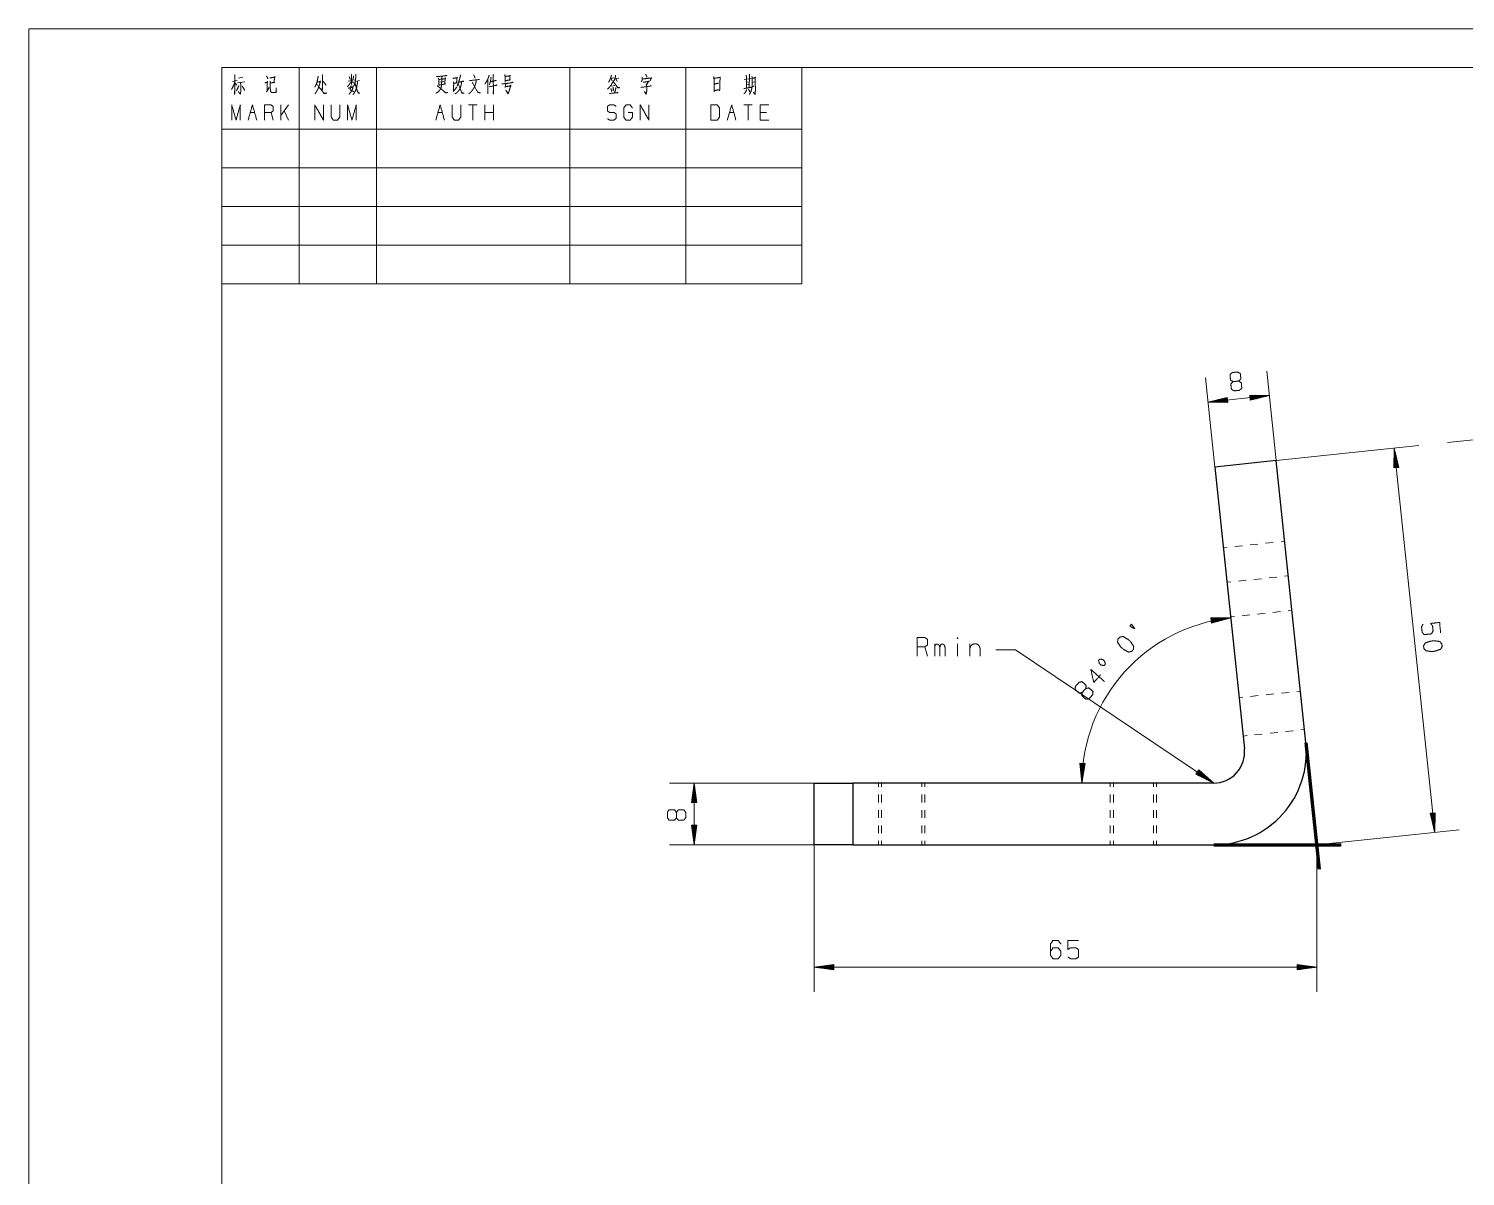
# Model space of a CAD drawing. Header units: millimetres. Extents: x 0 to 420, y 0 to 297.
# Drawn here: x 0 to 185.8, y 148.5 to 297 of the extents above; entities that cross this region are included whole.
import ezdxf

# ---------------------------------------------------------------- set-up
doc = ezdxf.new("R2010")
doc.units = ezdxf.units.MM
doc.layers.add('1', color=7, linetype='Continuous', true_color=0xffffff)

msp = doc.modelspace()

# ---------------------------------------------------------------- linework, layer by layer
at = {"layer": '1', "color": 132, "linetype": 'Continuous', "lineweight": 18}
for p, q in [((0, 297), (0, 0)), ((420, 297), (0, 297)), ((25, 292), (25, 264)), ((25, 292), (100, 292)), ((25, 292), (100, 292)), ((25, 292), (100, 292)), ((25, 292), (25, 5)), ((415, 292), (25, 292)), ((35, 292), (35, 264)), ((45, 292), (45, 264)), ((70, 292), (70, 264)), ((85, 292), (85, 264)), ((100, 292), (100, 264)), ((25, 284), (100, 284)), ((25, 279), (100, 279)), ((25, 274), (100, 274)), ((25, 269), (100, 269)), ((25, 264), (100, 264))]:
    msp.add_line(p, q, dxfattribs=at)
at = {"layer": '1', "color": 95, "linetype": 'Continuous', "lineweight": 18}
for p, q in [((26.34, 290.18), (26.96, 290.3)), ((26.7, 289.95), (26.92, 289.68)), ((26.99, 289.99), (27.95, 290.14)), ((27.13, 290.61), (27.71, 290.74)), ((41.34, 290.22), (42.13, 290.38)), ((42.25, 290.16), (42.79, 290.28)), ((53.17, 290.09), (53.7, 290.18)), ((75.25, 290.57), (75.67, 290.63)), ((75.35, 290.55), (75.45, 290.24)), ((75.82, 290.51), (76.35, 290.61)), ((75.98, 290.49), (76.11, 290.16)), ((92.56, 290.43), (93.43, 290.55)), ((92.84, 290.07), (93.11, 290.14)), ((93.6, 290.05), (93.85, 290.12)), ((54.91, 288.87), (55.37, 289.43)), ((75.83, 289.64), (75.37, 289.56)), ((92.86, 289.72), (93.09, 289.78)), ((28.66, 286.17), (29.22, 286.17)), ((31.62, 285.18), (31.34, 286.17)), ((33.59, 287.14), (32.63, 285.78)), ((32.63, 285.18), (32.63, 287.14)), ((33.59, 285.18), (33.04, 286.36)), ((52.94, 286.17), (53.49, 286.17)), ((58.02, 287.14), (56.9, 287.14)), ((57.46, 287.14), (57.46, 285.18)), ((59.02, 285.18), (59.02, 287.14)), ((60.14, 286.17), (59.02, 286.17)), ((60.14, 285.18), (60.14, 287.14)), ((90.65, 286.17), (91.2, 286.17)), ((93.6, 287.14), (92.49, 287.14)), ((93.05, 287.14), (93.05, 285.18)), ((95.45, 286.17), (94.61, 286.17)), ((116.26, 215.82), (115.92, 217.02)), ((117.19, 215.82), (117.19, 217.4)), ((120.14, 217.4), (120.14, 215.82)), ((121.74, 217.4), (121.74, 215.82))]:
    msp.add_line(p, q, dxfattribs=at)
at = {"layer": '1', "color": 13, "linetype": 'Continuous', "lineweight": 18}
for p, q in [((153.43, 240.28), (152.21, 251.84)), ((161.38, 241.12), (160.17, 252.68)), ((160.5, 249.52), (152.54, 248.69)), ((155.04, 249.29), (152.54, 248.69)), ((155.06, 249.03), (153.11, 248.82)), ((155.06, 249.08), (153.49, 248.91)), ((155.05, 249.13), (153.87, 249)), ((155.05, 249.18), (154.25, 249.1)), ((155.04, 249.23), (154.63, 249.19)), ((155.04, 249.28), (155, 249.28)), ((155.04, 249.28), (155, 249.28)), ((155.11, 248.62), (155.04, 249.29)), ((157.94, 249.59), (157.97, 249.59)), ((157.94, 249.59), (157.97, 249.59)), ((157.94, 249.59), (158.01, 248.93)), ((160.5, 249.52), (157.94, 249.59)), ((157.95, 249.54), (158.36, 249.58)), ((157.95, 249.49), (158.75, 249.57)), ((157.96, 249.43), (159.14, 249.56)), ((157.96, 249.38), (159.53, 249.55)), ((157.97, 249.33), (159.92, 249.54)), ((157.97, 249.28), (160.31, 249.53)), ((157.98, 249.23), (160.31, 249.48)), ((157.98, 249.18), (159.93, 249.39)), ((157.99, 249.13), (159.55, 249.3)), ((157.99, 249.08), (159.18, 249.21)), ((158, 249.03), (158.8, 249.11)), ((158, 248.98), (158.42, 249.02)), ((158.01, 248.93), (160.5, 249.52)), ((152.54, 248.69), (155.11, 248.62)), ((155.07, 248.98), (152.73, 248.73)), ((155.07, 248.93), (152.74, 248.68)), ((155.08, 248.88), (153.13, 248.67)), ((155.08, 248.83), (153.52, 248.66)), ((155.09, 248.78), (153.91, 248.65)), ((155.09, 248.73), (154.3, 248.64)), ((155.1, 248.67), (154.68, 248.63)), ((155.1, 248.62), (155.07, 248.62)), ((155.1, 248.62), (155.07, 248.62)), ((158.01, 248.93), (158.04, 248.93)), ((158.01, 248.93), (158.04, 248.93)), ((211.11, 246.34), (183.53, 243.44)), ((161.38, 241.12), (179.8, 243.05)), ((176.64, 242.72), (176.58, 240.16)), ((176.78, 240.18), (176.62, 241.75)), ((176.83, 240.19), (176.63, 242.14)), ((177.24, 240.23), (176.64, 242.72)), ((181.87, 192.99), (176.64, 242.72)), ((176.88, 240.19), (176.64, 242.53)), ((176.93, 240.2), (176.69, 242.53)), ((176.98, 240.2), (176.78, 242.15)), ((177.03, 240.21), (176.87, 241.77)), ((176.58, 240.16), (177.24, 240.23)), ((176.58, 240.16), (176.58, 240.19)), ((176.58, 240.16), (176.58, 240.19)), ((176.63, 240.16), (176.59, 240.58)), ((176.68, 240.17), (176.6, 240.97)), ((176.73, 240.17), (176.61, 241.36)), ((177.08, 240.21), (176.96, 241.4)), ((177.14, 240.22), (177.05, 241.02)), ((177.19, 240.22), (177.14, 240.64)), ((177.24, 240.23), (177.23, 240.26)), ((177.24, 240.23), (177.23, 240.26)), ((155.48, 220.77), (152.92, 220.76)), ((152.92, 220.75), (152.95, 220.76)), ((152.92, 220.75), (152.95, 220.76)), ((152.92, 220.76), (153.01, 220.09)), ((152.93, 220.65), (153.73, 220.76)), ((152.93, 220.7), (153.34, 220.76)), ((152.94, 220.6), (154.12, 220.76)), ((152.95, 220.5), (154.9, 220.76)), ((152.95, 220.55), (154.51, 220.76)), ((152.96, 220.45), (155.29, 220.77)), ((152.97, 220.4), (155.29, 220.71)), ((152.97, 220.35), (154.92, 220.61)), ((152.98, 220.3), (154.54, 220.51)), ((152.99, 220.25), (154.17, 220.41)), ((152.99, 220.2), (153.79, 220.31)), ((153, 220.15), (153.41, 220.2)), ((153.01, 220.09), (155.48, 220.77)), ((153.01, 220.1), (153.04, 220.1)), ((153.01, 220.1), (153.04, 220.1)), ((125.11, 216.63), (127.65, 216.63)), ((127.65, 216.63), (153.28, 199.39)), ((135.97, 201.94), (136.23, 199.39)), ((136.64, 201.92), (135.97, 201.94)), ((135.98, 201.94), (135.98, 201.91)), ((135.98, 201.94), (135.98, 201.91)), ((136.03, 201.94), (136.02, 201.52)), ((136.08, 201.94), (136.06, 201.13)), ((136.13, 201.93), (136.1, 200.74)), ((136.18, 201.93), (136.13, 200.36)), ((136.23, 201.93), (136.17, 199.97)), ((136.28, 201.93), (136.21, 199.58)), ((136.23, 199.39), (136.64, 201.92)), ((136.33, 201.93), (136.26, 199.58)), ((136.38, 201.93), (136.33, 199.97)), ((136.44, 201.92), (136.39, 200.35)), ((136.49, 201.92), (136.45, 200.73)), ((136.54, 201.92), (136.51, 201.12)), ((136.59, 201.92), (136.58, 201.5)), ((136.64, 201.92), (136.64, 201.89)), ((136.64, 201.92), (136.64, 201.89)), ((151.36, 201.08), (150.99, 200.53)), ((151.11, 200.7), (152.41, 199.82)), ((151.13, 200.74), (152.76, 199.65)), ((151.16, 200.79), (153.11, 199.48)), ((151.19, 200.83), (153.14, 199.52)), ((151.22, 200.87), (152.85, 199.78)), ((151.25, 200.91), (152.56, 200.03)), ((151.28, 200.95), (152.26, 200.29)), ((151.31, 201), (151.97, 200.55)), ((151.33, 201.04), (151.68, 200.81)), ((151.36, 201.08), (151.39, 201.06)), ((151.36, 201.08), (151.39, 201.06)), ((153.28, 199.39), (151.36, 201.08)), ((101.61, 199.39), (82.9, 199.39)), ((86.08, 199.39), (85.74, 196.85)), ((86.05, 196.85), (86.05, 199.2)), ((86.41, 196.85), (86.08, 199.39)), ((86.08, 191.39), (86.08, 199.39)), ((86.1, 196.85), (86.1, 199.2)), ((150.99, 200.53), (151.02, 200.52)), ((150.99, 200.53), (151.02, 200.52)), ((150.99, 200.53), (153.28, 199.39)), ((151.02, 200.58), (151.37, 200.34)), ((151.05, 200.62), (151.72, 200.17)), ((151.08, 200.66), (152.07, 200)), ((85.8, 196.85), (85.8, 197.27)), ((85.85, 196.85), (85.85, 197.65)), ((85.9, 196.85), (85.9, 198.04)), ((85.95, 196.85), (85.95, 198.42)), ((86, 196.85), (86, 198.81)), ((86.15, 196.85), (86.15, 198.81)), ((86.2, 196.85), (86.2, 198.42)), ((86.26, 196.85), (86.26, 198.04)), ((86.31, 196.85), (86.31, 197.65)), ((86.36, 196.85), (86.36, 197.27)), ((85.74, 196.85), (86.41, 196.85)), ((85.75, 196.85), (85.75, 196.88)), ((85.75, 196.85), (85.75, 196.88)), ((86.41, 196.85), (86.41, 196.88)), ((86.41, 196.85), (86.41, 196.88)), ((181.94, 195.55), (181.27, 195.48)), ((181.27, 195.48), (181.87, 192.99)), ((181.28, 195.49), (181.28, 195.45)), ((181.28, 195.49), (181.28, 195.45)), ((181.33, 195.49), (181.37, 195.08)), ((181.38, 195.5), (181.46, 194.7)), ((181.43, 195.5), (181.55, 194.32)), ((181.48, 195.51), (181.64, 193.94)), ((181.53, 195.51), (181.73, 193.56)), ((181.58, 195.52), (181.82, 193.18)), ((181.63, 195.52), (181.88, 193.19)), ((181.68, 195.53), (181.89, 193.58)), ((181.73, 195.53), (181.9, 193.97)), ((181.78, 195.54), (181.91, 194.36)), ((181.83, 195.54), (181.92, 194.74)), ((181.87, 192.99), (181.94, 195.55)), ((181.88, 195.55), (181.93, 195.13)), ((181.93, 195.55), (181.94, 195.52)), ((181.93, 195.55), (181.94, 195.52)), ((85.74, 193.93), (86.08, 191.39)), ((86.41, 193.93), (85.74, 193.93)), ((85.75, 193.93), (85.75, 193.9)), ((85.75, 193.93), (85.75, 193.9)), ((85.8, 193.93), (85.8, 193.51)), ((85.85, 193.93), (85.85, 193.13)), ((85.9, 193.93), (85.9, 192.74)), ((85.95, 193.93), (85.95, 192.35)), ((86, 193.93), (86, 191.97)), ((86.05, 193.93), (86.05, 191.58)), ((86.08, 191.39), (86.41, 193.93)), ((86.1, 193.93), (86.1, 191.58)), ((86.15, 193.93), (86.15, 191.97)), ((86.2, 193.93), (86.2, 192.35)), ((86.26, 193.93), (86.26, 192.74)), ((86.31, 193.93), (86.31, 193.13)), ((86.36, 193.93), (86.36, 193.51)), ((86.41, 193.93), (86.41, 193.9)), ((86.41, 193.93), (86.41, 193.9)), ((166.61, 191.39), (185.03, 193.33)), ((101.61, 191.39), (82.9, 191.39)), ((101.61, 191.39), (101.61, 172.38)), ((166.61, 191.39), (166.61, 172.38)), ((104.15, 175.89), (101.61, 175.55)), ((101.61, 175.55), (104.15, 175.22)), ((101.61, 175.55), (166.61, 175.55)), ((104.15, 175.58), (101.81, 175.58)), ((104.15, 175.53), (101.81, 175.53)), ((104.15, 175.63), (102.19, 175.63)), ((104.15, 175.48), (102.19, 175.48)), ((104.15, 175.68), (102.58, 175.68)), ((104.15, 175.43), (102.58, 175.43)), ((104.15, 175.73), (102.96, 175.73)), ((104.15, 175.38), (102.96, 175.38)), ((104.15, 175.78), (103.35, 175.78)), ((104.15, 175.33), (103.35, 175.33)), ((104.15, 175.83), (103.74, 175.83)), ((104.15, 175.27), (103.74, 175.27)), ((104.15, 175.88), (104.12, 175.88)), ((104.15, 175.88), (104.12, 175.88)), ((104.15, 175.22), (104.12, 175.22)), ((104.15, 175.22), (104.12, 175.22)), ((104.15, 175.22), (104.15, 175.89)), ((164.07, 175.89), (164.07, 175.22)), ((166.61, 175.55), (164.07, 175.89)), ((164.07, 175.88), (164.1, 175.88)), ((164.07, 175.88), (164.1, 175.88)), ((164.07, 175.83), (164.49, 175.83)), ((164.07, 175.78), (164.88, 175.78)), ((164.07, 175.73), (165.26, 175.73)), ((164.07, 175.68), (165.65, 175.68)), ((164.07, 175.63), (166.03, 175.63)), ((164.07, 175.58), (166.42, 175.58)), ((164.07, 175.22), (166.61, 175.55)), ((164.07, 175.53), (166.42, 175.53)), ((164.07, 175.48), (166.03, 175.48)), ((164.07, 175.43), (165.65, 175.43)), ((164.07, 175.38), (165.26, 175.38)), ((164.07, 175.33), (164.88, 175.33)), ((164.07, 175.27), (164.49, 175.27)), ((164.07, 175.22), (164.1, 175.22)), ((164.07, 175.22), (164.1, 175.22))]:
    msp.add_line(p, q, dxfattribs=at)
at = {"layer": '1', "color": 30, "linetype": 'Continuous', "lineweight": 25}
for p, q in [((161.38, 241.12), (153.43, 240.28)), ((153.43, 240.28), (157.26, 203.81)), ((165.22, 204.64), (161.38, 241.12)), ((101.61, 199.39), (106.61, 199.39)), ((101.61, 191.39), (101.61, 199.39)), ((153.28, 199.39), (106.61, 199.39)), ((106.61, 199.39), (106.61, 191.39)), ((106.61, 191.39), (101.61, 191.39)), ((106.61, 191.39), (153.28, 191.39))]:
    msp.add_line(p, q, dxfattribs=at)
at = {"layer": '1', "color": 43, "linetype": 'Continuous', "lineweight": 18}
for p, q in [((160.99, 230.52), (160, 230.41)), ((162.48, 230.67), (161.99, 230.62)), ((155.02, 229.89), (154.53, 229.84)), ((157.01, 230.1), (156.02, 229.99)), ((159, 230.31), (158.01, 230.2)), ((155, 225.36), (155.49, 225.41)), ((156.49, 225.52), (157.48, 225.62)), ((158.48, 225.73), (159.47, 225.83)), ((160.47, 225.94), (161.46, 226.04)), ((162.46, 226.15), (162.95, 226.2)), ((156.96, 221.04), (157.95, 221.15)), ((158.95, 221.25), (159.94, 221.36)), ((160.94, 221.46), (161.93, 221.57)), ((162.93, 221.67), (163.42, 221.72)), ((155.47, 220.89), (155.96, 220.94)), ((157.06, 210.5), (156.57, 210.44)), ((159.05, 210.7), (158.06, 210.6)), ((161.04, 210.91), (160.05, 210.81)), ((163.03, 211.12), (162.04, 211.02)), ((164.52, 211.28), (164.02, 211.23)), ((165.04, 206.31), (164.55, 206.26)), ((157.59, 205.52), (157.09, 205.47)), ((159.57, 205.73), (158.58, 205.63)), ((161.56, 205.94), (160.57, 205.84)), ((163.55, 206.15), (162.56, 206.05)), ((109.91, 198.89), (109.91, 199.39)), ((110.31, 199.39), (110.31, 198.89)), ((115.51, 198.89), (115.51, 199.39)), ((115.91, 198.89), (115.91, 199.39)), ((139.9, 198.89), (139.9, 199.39)), ((140.3, 199.39), (140.3, 198.89)), ((145.5, 198.89), (145.5, 199.39)), ((145.9, 198.89), (145.9, 199.39)), ((109.91, 196.89), (109.91, 197.89)), ((110.31, 197.89), (110.31, 196.89)), ((115.51, 196.89), (115.51, 197.89)), ((115.91, 196.89), (115.91, 197.89)), ((139.9, 196.89), (139.9, 197.89)), ((140.3, 197.89), (140.3, 196.89)), ((145.5, 196.89), (145.5, 197.89)), ((145.9, 196.89), (145.9, 197.89)), ((109.91, 194.89), (109.91, 195.89)), ((110.31, 195.89), (110.31, 194.89)), ((115.51, 194.89), (115.51, 195.89)), ((115.91, 194.89), (115.91, 195.89)), ((139.9, 194.89), (139.9, 195.89)), ((140.3, 195.89), (140.3, 194.89)), ((145.5, 194.89), (145.5, 195.89)), ((145.9, 194.89), (145.9, 195.89)), ((109.91, 192.89), (109.91, 193.89)), ((110.31, 193.89), (110.31, 192.89)), ((115.51, 192.89), (115.51, 193.89)), ((115.91, 192.89), (115.91, 193.89)), ((139.9, 192.89), (139.9, 193.89)), ((140.3, 193.89), (140.3, 192.89)), ((145.5, 192.89), (145.5, 193.89)), ((145.9, 192.89), (145.9, 193.89)), ((109.91, 191.39), (109.91, 191.89)), ((110.31, 191.89), (110.31, 191.39)), ((115.51, 191.39), (115.51, 191.89)), ((115.91, 191.39), (115.91, 191.89)), ((139.9, 191.39), (139.9, 191.89)), ((140.3, 191.89), (140.3, 191.39)), ((145.5, 191.39), (145.5, 191.89)), ((145.9, 191.39), (145.9, 191.89))]:
    msp.add_line(p, q, dxfattribs=at)
at = {"layer": '1', "color": 252, "linetype": 'Continuous', "lineweight": 70}
for p, q in [((165.22, 204.64), (166.94, 188.23)), ((153.28, 191.39), (169.79, 191.39))]:
    msp.add_line(p, q, dxfattribs=at)
at = {"layer": '1', "color": 13, "linetype": 'Continuous', "lineweight": 18}
msp.add_arc((157.73, 199.39), 21.49, 96.002, 180, dxfattribs=at)
at = {"layer": '1', "color": 30, "linetype": 'Continuous', "lineweight": 25}
for radius in [12, 4]:
    msp.add_arc((153.28, 203.39), radius, 270, 6.002, dxfattribs=at)
at = {"layer": '1', "color": 95, "linetype": 'Continuous', "lineweight": 18}
for points, knots in [([(26.67, 290.16), (26.6, 289.91), (26.48, 289.62), (26.35, 289.35), (26.23, 289.14)], [0, 0, 0.233514, 0.515368, 0.78555, 1, 1]), ([(26.67, 291.07), (26.66, 288.89), (26.63, 288.5), (26.61, 288.71), (26.64, 288.94)], [0, 0, 0.723303, 0.854546, 0.923601, 1, 1]), ([(27.37, 289.99), (27.42, 289.87), (27.42, 288.83), (27.4, 288.6), (27.39, 288.52), (27.11, 288.85), (27.39, 288.56)], [0, 0, 0.056947, 0.504404, 0.603051, 0.639405, 0.826366, 1, 1]), ([(30.53, 289.99), (30.92, 290.09), (30.86, 290.16), (30.83, 288.96), (30.77, 288.83), (31.12, 289.41)], [0, 0, 0.158008, 0.19221, 0.673433, 0.728446, 1, 1]), ([(30.7, 290.88), (30.87, 290.72), (30.92, 290.63), (30.92, 290.53), (30.9, 290.67)], [0, 0, 0.413146, 0.573572, 0.750721, 1, 1]), ([(31.19, 290.63), (31.87, 290.74), (31.82, 290.8), (31.73, 290.05), (31.82, 290.05), (31.25, 289.99)], [0, 0, 0.313958, 0.349012, 0.694882, 0.735357, 1, 1]), ([(31.22, 290.22), (31.25, 289.91), (31.25, 289.2), (31.27, 288.98), (31.3, 288.87), (31.34, 288.81), (31.41, 288.77), (31.53, 288.75), (31.66, 288.73), (32.03, 288.79), (32, 289.33), (32, 288.79)], [0, 0, 0.097093, 0.316208, 0.387239, 0.42073, 0.444406, 0.470581, 0.507596, 0.549105, 0.664641, 0.832445, 1, 1]), ([(37.43, 290.84), (37.42, 290.72), (37.34, 290.3), (37.26, 290.01), (37.18, 289.8), (37.09, 289.6), (37.01, 289.43)], [0, 0, 0.084498, 0.36853, 0.573114, 0.721457, 0.873368, 1, 1]), ([(37.28, 290.09), (37.75, 290.18), (37.71, 290.22), (37.68, 290.03), (37.62, 289.76), (37.56, 289.6), (37.48, 289.37), (37.4, 289.18), (37.28, 288.98), (37.2, 288.81), (37.02, 288.56)], [0, 0, 0.202443, 0.228131, 0.308408, 0.425631, 0.500403, 0.604281, 0.689483, 0.790714, 0.870506, 1, 1]), ([(37.97, 291.05), (38.02, 290.94), (38, 290.84), (37.99, 289.12), (37.97, 289.23), (38, 289.45)], [0, 0, 0.049543, 0.095606, 0.852767, 0.898838, 1, 1]), ([(38.1, 290.16), (38.13, 290.14), (38.4, 289.8), (38.47, 289.68)], [0, 0, 0.059448, 0.761031, 1, 1]), ([(41.75, 290.24), (41.62, 290.01), (41.48, 289.8), (41.35, 289.64), (41.22, 289.49)], [0, 0, 0.287221, 0.555142, 0.786181, 1, 1]), ([(41.43, 290.8), (41.56, 290.57), (41.59, 290.43)], [0, 0, 0.640221, 1, 1]), ([(41.73, 291.07), (41.76, 290.92), (41.76, 289.78), (41.73, 289.93), (41.76, 290.05)], [0, 0, 0.094654, 0.823636, 0.91829, 1, 1]), ([(41.76, 290.2), (41.94, 290.07), (42.03, 289.97)], [0, 0, 0.613122, 1, 1]), ([(42.03, 290.92), (42.03, 290.82), (41.91, 290.34)], [0, 0, 0.174301, 1, 1]), ([(42.54, 290.16), (42.49, 289.8), (42.45, 289.56), (42.41, 289.35), (42.35, 289.16), (42.23, 288.91), (42.13, 288.73), (42.01, 288.56), (41.92, 288.48)], [0, 0, 0.19438, 0.332636, 0.448614, 0.555649, 0.70616, 0.822692, 0.933847, 1, 1]), ([(42.33, 291.11), (42.33, 290.98), (42.32, 290.76), (42.27, 290.47), (42.23, 290.16), (42.17, 289.91), (42.1, 289.68), (42.08, 289.62)], [0, 0, 0.081852, 0.232243, 0.425429, 0.63211, 0.800313, 0.957953, 1, 1]), ([(42.22, 289.89), (42.25, 289.85), (42.39, 289.27), (42.49, 289), (42.6, 288.71), (42.63, 288.65), (42.85, 288.67), (42.63, 288.69), (42.55, 288.81)], [0, 0, 0.026721, 0.341749, 0.493483, 0.655465, 0.691641, 0.80784, 0.924039, 1, 1]), ([(53.44, 290.84), (53.42, 290.18), (53.41, 289.85), (53.39, 289.66), (53.38, 289.56), (53.36, 289.43), (53.32, 289.31), (53.27, 289.2), (53.14, 289.02), (53, 288.85), (52.79, 288.73), (52.69, 288.67), (52.65, 288.65)], [0, 0, 0.263783, 0.395771, 0.470171, 0.511786, 0.56157, 0.614019, 0.658777, 0.749614, 0.837596, 0.932985, 0.980677, 1, 1]), ([(52.76, 290.82), (52.82, 290.78), (52.85, 290.8), (54.11, 290.94), (54.07, 290.96), (53.92, 290.92)], [0, 0, 0.045522, 0.068286, 0.872626, 0.90344, 1, 1]), ([(53, 290.59), (53.04, 290.41), (53.04, 289.66), (53.03, 289.7), (53.89, 289.85), (53.8, 289.85), (53.89, 290.63), (53.92, 290.57), (53.87, 290.53), (53.04, 290.43)], [0, 0, 0.051663, 0.252803, 0.264656, 0.500971, 0.524672, 0.738301, 0.756829, 0.773117, 1, 1]), ([(54.88, 290.57), (55.47, 290.67), (55.41, 290.74), (55.34, 290.01), (55.41, 290.01), (54.97, 289.93), (54.94, 290.12), (54.97, 289.89), (54.96, 288.96)], [0, 0, 0.181366, 0.207406, 0.429567, 0.451891, 0.588199, 0.645735, 0.715777, 1, 1]), ([(55.98, 290.12), (55.98, 289.99), (55.92, 289.66), (55.86, 289.47), (55.81, 289.31), (55.73, 289.16), (55.65, 289.02), (55.54, 288.87), (55.31, 288.67), (55.13, 288.58)], [0, 0, 0.067236, 0.249298, 0.354996, 0.450079, 0.537949, 0.629663, 0.725721, 0.894899, 1, 1]), ([(55.85, 291.05), (55.82, 290.8), (55.73, 290.47), (55.62, 290.12), (55.53, 289.89), (55.47, 289.72), (55.41, 289.58)], [0, 0, 0.162457, 0.385014, 0.625897, 0.784413, 0.898493, 1, 1]), ([(55.62, 290.07), (56.27, 290.2), (56.2, 290.22), (56.08, 290.18)], [0, 0, 0.769962, 0.857327, 1, 1]), ([(57.88, 290.32), (57.88, 290.2), (57.81, 289.91), (57.74, 289.68), (57.65, 289.43), (57.52, 289.23), (57.5, 289.18), (57.42, 289.08), (57.31, 288.94), (57.18, 288.81), (57.06, 288.69), (56.93, 288.58)], [0, 0, 0.060656, 0.206644, 0.323463, 0.452143, 0.571976, 0.593424, 0.659716, 0.74639, 0.834816, 0.918178, 1, 1]), ([(57.02, 290.28), (58.29, 290.43), (58.21, 290.45), (58.12, 290.41)], [0, 0, 0.872478, 0.933903, 1, 1]), ([(57.34, 290.05), (57.4, 290.01), (58.1, 288.75), (58.43, 288.69), (58.12, 288.77), (58.02, 288.89)], [0, 0, 0.030854, 0.652647, 0.79375, 0.930716, 1, 1]), ([(57.56, 291.03), (57.66, 290.84), (57.71, 290.72), (57.74, 290.59)], [0, 0, 0.450481, 0.729637, 1, 1]), ([(59.55, 290.98), (59.48, 290.72), (59.38, 290.47), (59.26, 290.24), (59.14, 290.05), (59, 289.85)], [0, 0, 0.21836, 0.428744, 0.629221, 0.801494, 1, 1]), ([(59.38, 290.41), (59.39, 289.16), (59.39, 288.56), (59.38, 288.69), (59.39, 288.91)], [0, 0, 0.565717, 0.839123, 0.896086, 1, 1]), ([(59.8, 290.72), (59.76, 290.38), (59.7, 290.09), (59.64, 289.89), (59.6, 289.76)], [0, 0, 0.34211, 0.644851, 0.86512, 1, 1]), ([(59.8, 290.14), (60.47, 290.32), (60.4, 290.32), (60.28, 290.26)], [0, 0, 0.772509, 0.853435, 1, 1]), ([(60.08, 291.07), (60.12, 290.98), (60.09, 291.03), (60.11, 288.54), (60.09, 288.73), (60.11, 289.04)], [0, 0, 0.029975, 0.04619, 0.840789, 0.900562, 1, 1]), ([(61.18, 289.87), (61.37, 289.87), (61.75, 289.91), (62.68, 290.05), (62.58, 290.07), (62.43, 290.03)], [0, 0, 0.10704, 0.322386, 0.855626, 0.914427, 1, 1]), ([(61.57, 291.07), (61.63, 290.82), (61.63, 290.09), (61.63, 290.28), (62.33, 290.38), (62.21, 290.38), (62.24, 290.9), (62.26, 290.98), (62.29, 290.92), (62.19, 290.9), (61.63, 290.82)], [0, 0, 0.076614, 0.294117, 0.350048, 0.563214, 0.598361, 0.753971, 0.779215, 0.799829, 0.831205, 1, 1]), ([(61.73, 289.91), (61.63, 289.41), (61.6, 289.49), (62.38, 289.62), (62.33, 289.7), (62.33, 289.62), (62.24, 289.27), (62.19, 289.04), (62.11, 288.85), (62.05, 288.71), (62.01, 288.6), (61.98, 288.58), (61.72, 289.06), (62, 288.62)], [0, 0, 0.13637, 0.159981, 0.371157, 0.396349, 0.418604, 0.516111, 0.579311, 0.63312, 0.675133, 0.705357, 0.714996, 0.861275, 1, 1]), ([(75.64, 290.3), (75.63, 290.2), (75.39, 289.83), (75.38, 289.78), (75.26, 289.6), (75.06, 289.37), (74.85, 289.16)], [0, 0, 0.074337, 0.387309, 0.418539, 0.575027, 0.79286, 1, 1]), ([(75.37, 290.98), (75.35, 290.84), (75.23, 290.53), (75.13, 290.28), (75.01, 290.07)], [0, 0, 0.148006, 0.485257, 0.758321, 1, 1]), ([(75.61, 290.16), (76.2, 289.37), (76.43, 289.37), (76.2, 289.39), (76.08, 289.54)], [0, 0, 0.599324, 0.742451, 0.886135, 1, 1]), ([(75.91, 290.98), (75.92, 290.88), (75.75, 290.3)], [0, 0, 0.147218, 1, 1]), ([(79.34, 290.74), (79.34, 290.51), (79.33, 290.34), (79.3, 290.22), (79.27, 290.12)], [0, 0, 0.361949, 0.626223, 0.829034, 1, 1]), ([(79.34, 290.49), (80.57, 290.63), (80.56, 290.67), (80.37, 290.26)], [0, 0, 0.712481, 0.737756, 1, 1]), ([(79.49, 290.07), (80.25, 290.18), (80.21, 290.24), (79.92, 289.72)], [0, 0, 0.533866, 0.586729, 1, 1]), ([(79.78, 291.09), (79.89, 290.96), (79.93, 290.86), (79.96, 290.69)], [0, 0, 0.364604, 0.619196, 1, 1]), ([(88.61, 290.8), (88.64, 290.59), (88.66, 290.14), (88.67, 289.66), (88.67, 289.6), (88.67, 288.83), (88.67, 288.98), (89.24, 289.1), (89.36, 288.96), (89.39, 289.14), (89.39, 289.39), (89.4, 289.87), (89.42, 290.36), (89.42, 290.78), (89.43, 290.72), (88.66, 290.57)], [0, 0, 0.037589, 0.119519, 0.205166, 0.216331, 0.354043, 0.380097, 0.485125, 0.518622, 0.552532, 0.597196, 0.682843, 0.77221, 0.846648, 0.858119, 1, 1]), ([(88.67, 289.83), (89.24, 289.95), (89.18, 289.97), (89.05, 289.89)], [0, 0, 0.728512, 0.805958, 1, 1]), ([(92.8, 290.98), (92.83, 290.86), (92.83, 289.31)], [0, 0, 0.075954, 1, 1]), ([(93.21, 291.11), (93.24, 290.98), (93.19, 289.37)], [0, 0, 0.073211, 1, 1]), ([(93.55, 290.82), (93.59, 290.59), (93.59, 290.14), (93.57, 289.64), (93.55, 289.33), (93.47, 289), (93.38, 288.79), (93.22, 288.48)], [0, 0, 0.096217, 0.285187, 0.491418, 0.620825, 0.76157, 0.854869, 1, 1]), ([(93.59, 290.57), (94.03, 290.67), (93.98, 290.74), (93.98, 290.05), (94, 289.12), (93.98, 288.77), (93.97, 288.56), (93.95, 288.5), (93.74, 288.77), (93.94, 288.58)], [0, 0, 0.13308, 0.155522, 0.357051, 0.631901, 0.735808, 0.797028, 0.815849, 0.918301, 1, 1]), ([(27.18, 289.66), (27.17, 289.58), (26.86, 288.96)], [0, 0, 0.108202, 1, 1]), ([(27.61, 289.58), (27.87, 289.16), (27.92, 289), (27.81, 289.27)], [0, 0, 0.516563, 0.696901, 1, 1]), ([(37.28, 289.8), (38.22, 288.62), (38.56, 288.65), (38.54, 288.65), (38.24, 288.67), (38.08, 288.81)], [0, 0, 0.632183, 0.773704, 0.779845, 0.909108, 1, 1]), ([(41.34, 289.31), (41.97, 289.45), (41.98, 289.64), (41.98, 289.56), (41.91, 289.31), (41.81, 289.04), (41.7, 288.83), (41.59, 288.71), (41.48, 288.58), (41.41, 288.52)], [0, 0, 0.30447, 0.39258, 0.431622, 0.553714, 0.689469, 0.798362, 0.878841, 0.954752, 1, 1]), ([(41.72, 289.66), (41.56, 289.08), (41.66, 289.04), (41.78, 289), (41.89, 288.94), (42.04, 288.85)], [0, 0, 0.5291, 0.62629, 0.735524, 0.852093, 1, 1]), ([(52.82, 289.6), (52.89, 289.6), (53.17, 289.37), (53.41, 289.16), (53.63, 288.98), (53.9, 288.71), (54.23, 288.75), (53.92, 288.71), (53.82, 288.79)], [0, 0, 0.033467, 0.197839, 0.340788, 0.472468, 0.649452, 0.797921, 0.939753, 1, 1]), ([(55.54, 289.8), (55.59, 289.78), (56.04, 288.67), (56.32, 288.65), (56.06, 288.71), (55.98, 288.83)], [0, 0, 0.024909, 0.644018, 0.787117, 0.926016, 1, 1]), ([(59.57, 289.49), (60.61, 289.7), (60.53, 289.72), (60.4, 289.66)], [0, 0, 0.826976, 0.886334, 1, 1]), ([(75.12, 288.62), (76.23, 288.73), (76.16, 288.73), (75.99, 288.71)], [0, 0, 0.825897, 0.879998, 1, 1]), ([(75.31, 289.27), (75.38, 289), (75.38, 288.87), (75.37, 289.04)], [0, 0, 0.489807, 0.707975, 1, 1]), ([(75.58, 289.43), (75.64, 289.12), (75.61, 288.96), (75.61, 289.18)], [0, 0, 0.443891, 0.680119, 1, 1]), ([(75.95, 289.41), (75.95, 289.27), (75.77, 288.69)], [0, 0, 0.19307, 1, 1]), ([(79.2, 289.41), (80.57, 289.6), (80.49, 289.62), (80.28, 289.56)], [0, 0, 0.820202, 0.873508, 1, 1]), ([(79.87, 289.87), (79.9, 289.76), (79.93, 289.64), (79.94, 289.43), (79.94, 289), (79.93, 288.85), (79.9, 288.65), (79.86, 288.52), (79.64, 288.87), (79.87, 288.56)], [0, 0, 0.049623, 0.1085, 0.204239, 0.404798, 0.471991, 0.568442, 0.629223, 0.820578, 1, 1]), ([(92.52, 289.25), (93.43, 289.41), (93.38, 289.43), (93.33, 289.37)], [0, 0, 0.873246, 0.919206, 1, 1]), ([(92.86, 289.12), (92.84, 289.02), (92.73, 288.81), (92.62, 288.67), (92.52, 288.56)], [0, 0, 0.157085, 0.51447, 0.781154, 1, 1]), ([(93.09, 289.18), (93.25, 288.94), (93.25, 288.83), (93.19, 289.02)], [0, 0, 0.497679, 0.671694, 1, 1]), ([(93.57, 289.52), (93.6, 289.52), (93.84, 289.58)], [0, 0, 0.107799, 1, 1]), ([(26.26, 285.18), (26.26, 287.14), (26.82, 285.18), (27.37, 287.14), (27.37, 285.18)], [0, 0, 0.245192, 0.5, 0.754808, 1, 1]), ([(30.51, 285.18), (30.51, 287.14), (31.34, 287.14), (31.62, 286.96), (31.62, 286.36), (31.34, 286.17), (30.51, 286.17)], [0, 0, 0.400952, 0.571035, 0.639278, 0.761676, 0.829917, 1, 1]), ([(37.01, 285.18), (37.01, 287.14), (38.12, 285.18), (38.12, 287.14)], [0, 0, 0.317574, 0.682426, 1, 1]), ([(39.13, 287.14), (39.13, 285.57), (39.39, 285.18), (39.95, 285.18), (40.24, 285.57), (40.24, 287.14)], [0, 0, 0.337152, 0.438599, 0.557781, 0.662848, 1, 1]), ([(41.25, 285.18), (41.25, 287.14), (41.81, 285.18), (42.36, 287.14), (42.36, 285.18)], [0, 0, 0.245192, 0.5, 0.754808, 1, 1]), ([(54.78, 287.14), (54.78, 285.57), (55.05, 285.18), (55.6, 285.18), (55.89, 285.57), (55.89, 287.14)], [0, 0, 0.337152, 0.438599, 0.557781, 0.662848, 1, 1]), ([(74.85, 285.36), (75.13, 285.18), (75.7, 285.18), (75.98, 285.39), (75.98, 285.97), (75.7, 286.17), (75.15, 286.17), (74.85, 286.36), (74.85, 286.96), (75.15, 287.14), (75.7, 287.14), (75.98, 286.96)], [0, 0, 0.068035, 0.184054, 0.254521, 0.372333, 0.442799, 0.555843, 0.626367, 0.748393, 0.81892, 0.931964, 1, 1]), ([(77.55, 286.17), (78.1, 286.17), (78.1, 285.57), (77.82, 285.18), (77.25, 285.18), (76.97, 285.57), (76.97, 286.75), (77.27, 287.14), (77.81, 287.14), (78.09, 286.75)], [0, 0, 0.103295, 0.214797, 0.304261, 0.410274, 0.499739, 0.718892, 0.809956, 0.910533, 1, 1]), ([(79.11, 285.18), (79.11, 287.14), (80.22, 285.18), (80.22, 287.14)], [0, 0, 0.317574, 0.682426, 1, 1]), ([(88.25, 285.18), (89.07, 285.18), (89.36, 285.57), (89.36, 286.75), (89.07, 287.14), (88.25, 287.14), (88.25, 285.18)], [0, 0, 0.142133, 0.227159, 0.431787, 0.516817, 0.65895, 1, 1]), ([(90.37, 285.18), (90.93, 287.14), (91.48, 285.18)], [0, 0, 0.5, 1, 1]), ([(95.73, 285.18), (94.61, 285.18), (94.61, 287.14), (95.73, 287.14)], [0, 0, 0.265389, 0.734611, 1, 1]), ([(155.8, 251.33), (155.46, 251.52), (155.39, 252.25), (155.68, 252.5), (156.36, 252.58), (156.72, 252.39), (156.8, 251.67), (156.49, 251.41), (155.8, 251.33), (155.49, 251.05), (155.57, 250.35), (155.93, 250.14), (156.61, 250.21), (156.92, 250.47), (156.85, 251.19), (156.49, 251.41)], [0, 0, 0.047573, 0.136083, 0.183656, 0.267813, 0.317163, 0.405676, 0.455026, 0.539183, 0.590295, 0.675755, 0.726868, 0.811024, 0.860377, 0.948887, 1, 1]), ([(143.06, 219.36), (142.42, 219.7), (142.65, 219.95), (143.06, 219.36)], [0, 0, 0.406601, 0.595724, 1, 1]), ([(180.36, 219.94), (180.17, 219.58), (180.25, 218.9), (180.5, 218.59), (181.45, 218.69), (181.66, 219.05), (181.59, 219.73), (181.33, 220.04), (182.5, 220.17), (182.64, 218.81)], [0, 0, 0.062228, 0.168343, 0.23057, 0.376814, 0.441265, 0.54738, 0.609607, 0.79049, 1, 1]), ([(114.91, 215.82), (114.91, 218.2), (115.92, 218.2), (116.26, 217.97), (116.26, 217.25), (115.92, 217.02), (114.91, 217.02)], [0, 0, 0.400952, 0.571036, 0.639278, 0.761674, 0.829917, 1, 1]), ([(120.14, 218.05), (120.17, 218.15), (120.14, 218.22), (120.1, 218.15), (120.14, 218.05)], [0, 0, 0.280636, 0.49999, 0.719355, 1, 1]), ([(142.89, 216.67), (142.93, 217.08), (142.53, 217.68), (142.17, 218), (141.52, 218.36), (141.13, 218.26), (140.9, 218.01), (140.84, 217.61), (141.26, 216.99), (141.63, 216.69), (142.26, 216.34), (142.67, 216.42), (142.89, 216.67)], [0, 0, 0.067524, 0.18397, 0.260582, 0.380942, 0.446139, 0.500305, 0.565503, 0.685862, 0.762528, 0.878308, 0.945834, 1, 1]), ([(180.46, 216.81), (180.75, 216.5), (181.46, 216.4), (181.94, 216.45), (182.64, 216.7), (182.83, 217.06), (182.79, 217.39), (182.53, 217.7), (181.79, 217.8), (181.32, 217.74), (180.64, 217.51), (180.43, 217.15), (180.46, 216.81)], [0, 0, 0.067526, 0.183972, 0.260586, 0.380947, 0.446145, 0.500309, 0.565506, 0.685866, 0.762531, 0.878312, 0.945837, 1, 1]), ([(117.19, 216.92), (117.24, 217.2), (117.42, 217.37), (117.61, 217.37), (117.79, 217.2), (117.86, 216.92), (117.86, 215.82)], [0, 0, 0.11888, 0.224454, 0.306982, 0.412559, 0.533084, 1, 1]), ([(117.86, 216.92), (117.91, 217.2), (118.09, 217.37), (118.3, 217.37), (118.46, 217.2), (118.53, 216.92), (118.53, 215.82)], [0, 0, 0.118606, 0.223937, 0.313759, 0.413913, 0.534159, 1, 1]), ([(121.74, 216.8), (121.85, 217.1), (122.04, 217.32), (122.29, 217.4), (122.52, 217.4), (122.77, 217.32), (122.96, 217.1), (123.07, 216.8), (123.07, 215.82)], [0, 0, 0.107749, 0.208449, 0.296007, 0.373818, 0.461376, 0.562076, 0.669825, 1, 1]), ([(138.67, 213.4), (137.77, 212.4), (137.38, 214.1), (139.15, 212.51)], [0, 0, 0.245867, 0.565293, 1, 1]), ([(139.12, 214.6), (139.27, 214.78), (139.17, 215.15), (138.93, 215.37), (138.55, 215.43), (138.39, 215.26), (138.48, 214.87), (138.72, 214.65), (139.12, 214.6)], [0, 0, 0.085681, 0.230395, 0.351587, 0.4963, 0.581973, 0.730395, 0.851581, 1, 1]), ([(136.27, 211.11), (135.89, 211.02), (135.35, 211.51), (135.4, 211.9), (135.86, 212.41), (136.25, 212.51), (136.79, 212.02), (136.73, 211.62), (136.27, 211.11), (136.23, 210.69), (136.75, 210.22), (137.16, 210.31), (137.63, 210.82), (137.68, 211.22), (137.14, 211.7), (136.73, 211.62)], [0, 0, 0.047572, 0.136085, 0.183656, 0.267813, 0.317163, 0.405674, 0.455025, 0.539182, 0.590296, 0.675755, 0.726867, 0.811024, 0.860375, 0.948887, 1, 1]), ([(83.78, 194.9), (83.56, 194.59), (82.83, 194.59), (82.61, 194.9), (82.61, 195.59), (82.83, 195.93), (83.56, 195.93), (83.78, 195.59), (83.78, 194.9), (84.03, 194.57), (84.73, 194.57), (84.98, 194.9), (84.98, 195.59), (84.76, 195.93), (84.03, 195.93), (83.78, 195.59)], [0, 0, 0.047574, 0.136086, 0.183661, 0.267817, 0.317167, 0.405679, 0.455028, 0.539184, 0.590298, 0.675757, 0.726871, 0.811027, 0.860377, 0.948888, 1, 1]), ([(132.17, 177.6), (132.49, 178.07), (133.18, 178.07), (133.52, 177.6), (133.52, 177.12), (133.18, 176.65), (132.49, 176.65), (132.17, 177.12), (132.17, 178.55), (132.49, 179.02), (133.18, 179.02), (133.52, 178.55)], [0, 0, 0.076964, 0.169762, 0.248075, 0.312018, 0.390331, 0.483129, 0.560093, 0.751925, 0.828889, 0.921687, 1, 1]), ([(134.43, 176.87), (134.77, 176.65), (135.46, 176.65), (135.79, 176.87), (135.79, 177.82), (135.46, 178.07), (134.77, 178.07), (134.43, 177.85), (134.43, 179.02), (135.79, 179.02)], [0, 0, 0.062228, 0.168343, 0.230571, 0.376815, 0.441266, 0.547381, 0.609609, 0.79049, 1, 1])]:
    msp.add_open_spline(points, degree=1, knots=knots, dxfattribs=at)
for points in [[(28.38, 285.18), (28.94, 287.14), (29.5, 285.18)], [(52.66, 285.18), (53.22, 287.14), (53.77, 285.18)]]:
    msp.add_open_spline(points, degree=1, dxfattribs=at)

doc.saveas('drawing.dxf')
